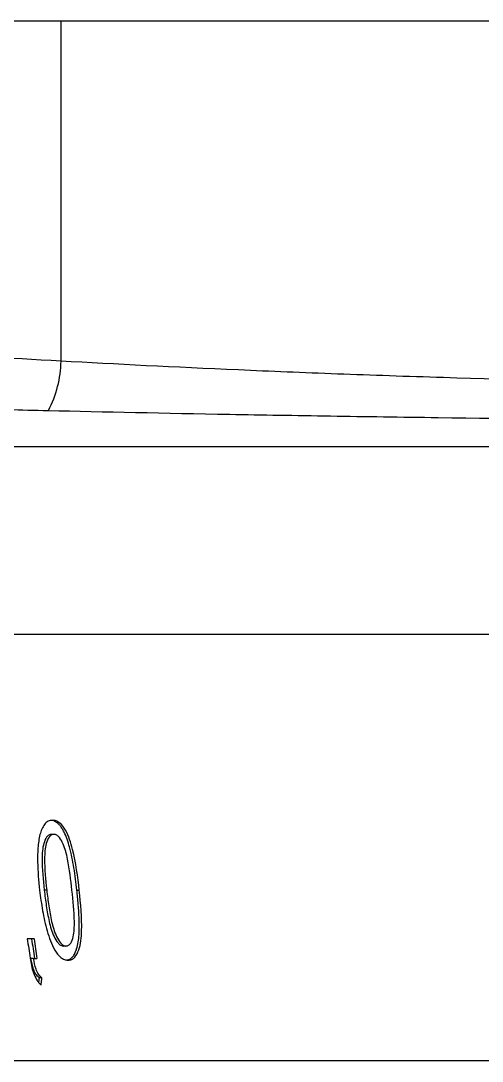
# Model space of a CAD drawing. Header units: millimetres. Extents: x 8 to 586, y 8 to 412.
# Drawn here: x 181.24 to 194.78, y 163.56 to 194.07 of the extents above; entities that cross this region are included whole.
import ezdxf

# ---------------------------------------------------------------- set-up
doc = ezdxf.new("R2010")
doc.units = ezdxf.units.MM
doc.layers.add('DETAIL', color=3, linetype='Continuous')
doc.layers.add('HATCH', color=3, linetype='Continuous')
doc.layers.add('OUTLINE', color=7, linetype='Continuous', lineweight=25)

msp = doc.modelspace()

# ---------------------------------------------------------------- hatches: boundary and pattern name
at = {"layer": 'HATCH'}
h = msp.add_hatch(dxfattribs=at)
h.set_pattern_fill('ANSI31', color=256, angle=90, style=0)
edge = h.paths.add_edge_path(flags=0)
edge.add_line((173.53469, 308.52853), (173.70898, 308.42661))
edge.add_spline(control_points=[(173.70898, 308.42661), (173.96713, 309.05256), (174.24453, 309.66587), (174.53878, 310.26396)], knot_values=[0, 0, 0, 0, 0.05750888, 0.05750888, 0.05750888, 0.05750888], weights=[1, 1, 1, 1], degree=3, periodic=0)
edge.add_line((174.53878, 310.26396), (174.36569, 310.36517))
edge.add_spline(control_points=[(174.36569, 310.36517), (175.90572, 313.49174), (178.01441, 316.39353), (180.5143, 318.82204)], knot_values=[0.00023208, 0.00023208, 0.00023208, 0.00023208, 0.01068785, 0.01068785, 0.01068785, 0.01068785], weights=[1, 1, 1, 1], degree=3, periodic=0)
edge.add_line((180.5143, 318.82204), (180.69352, 318.71724))
edge.add_spline(control_points=[(180.69352, 318.71724), (181.02592, 319.03896), (181.37049, 319.3577), (181.72868, 319.6738)], knot_values=[0, 0, 0, 0, 0.03783092, 0.03783092, 0.03783092, 0.03783092], weights=[1, 1, 1, 1], degree=3, periodic=0)
edge.add_line((181.72868, 319.6738), (181.54695, 319.78007))
edge.add_spline(control_points=[(181.54695, 319.78007), (181.88832, 320.08262), (182.23641, 320.37777), (182.59084, 320.6649)], knot_values=[0.00112405, 0.00112405, 0.00112405, 0.00112405, 0.00249233, 0.00249233, 0.00249233, 0.00249233], weights=[1, 1, 1, 1], degree=3, periodic=0)
edge.add_line((182.59084, 320.6649), (182.77546, 320.55694))
edge.add_spline(control_points=[(182.77546, 320.55694), (182.99389, 320.733), (183.80927, 321.37204), (184.702, 322.0022), (185.88224, 322.76178), (186.50299, 323.25662), (187.33883, 324.1726), (188.09426, 325.22288), (188.85031, 326.90872), (189.07865, 328.40552), (189.07865, 329.18388)], knot_values=[0, 0, 0, 0, 0.0213843, 0.0779468, 0.0779468, 0.1159218, 0.12911346, 0.1538968, 0.1918718, 0.2298468, 0.2298468, 0.2298468, 0.2298468], weights=[1, 1, 1, 1, 1, 1, 1, 1, 1, 1, 1], degree=3, periodic=0)
edge.add_arc((153.07865, 329.18388), 36, 0, 10.388858)
edge.add_arc((213.07865, 340.18388), 25, 180, 190.388858, ccw=False)
edge.add_arc((233.34693, 340.18388), 45.26828, 160.987509, 180, ccw=False)
edge.add_arc((162.18472, 364.70435), 30, 340.987509, 355.180578)
edge.add_line((192.07865, 362.18388), (194.22865, 387.68388))
edge.add_line((194.22865, 387.68388), (194.22865, 389.17839))
edge.add_arc((193.42865, 389.17839), 0.8, 0, 90)
edge.add_line((193.42865, 389.97839), (164.17199, 389.97839))
edge.add_line((164.17199, 389.97839), (164.17199, 163.57238))
edge.add_line((164.17199, 163.57238), (173.05983, 163.57238))
edge.add_arc((219.40365, 176.07238), 48, 180, 195.094787, ccw=False)
edge.add_line((171.40365, 176.07238), (171.40365, 181.57238))
edge.add_arc((173.25365, 181.57238), 1.85, 136.397181, 180, ccw=False)
edge.add_arc((170.10365, 184.57238), 2.5, 316.397181, 360)
edge.add_line((172.60365, 184.57238), (172.60365, 184.57849))
edge.add_line((172.60365, 184.57849), (172.50365, 184.57849))
edge.add_line((172.50365, 184.57849), (172.50365, 185.51506))
edge.add_line((172.50365, 185.51506), (172.60365, 185.51506))
edge.add_line((172.60365, 185.51506), (172.60365, 189.30435))
edge.add_line((172.60365, 189.30435), (172.50364, 189.30435))
edge.add_line((172.50364, 189.30435), (172.50365, 190.27105))
edge.add_line((172.50365, 190.27105), (172.60365, 190.27105))
edge.add_line((172.60365, 190.27105), (172.60365, 190.53112))
edge.add_line((172.60365, 190.53112), (172.50365, 190.53112))
edge.add_line((172.50365, 190.53112), (172.50365, 193.87238))
edge.add_line((172.50365, 193.87238), (172.60365, 193.87238))
edge.add_line((172.60365, 193.87238), (172.60365, 194.07238))
edge.add_spline(control_points=[(172.60365, 194.07238), (172.60365, 194.47423), (172.46226, 194.86381), (172.20365, 195.17238)], knot_values=[0, 0, 0, 0, 1, 1, 1, 1], weights=[1, 1, 1, 1], degree=3, periodic=0)
edge.add_spline(control_points=[(172.20365, 195.17238), (171.94553, 195.48037), (171.80365, 195.86978), (171.80365, 196.27238)], knot_values=[0, 0, 0, 0, 1, 1, 1, 1], weights=[1, 1, 1, 1], degree=3, periodic=0)
edge.add_line((171.80365, 196.27238), (171.80365, 289.38953))
edge.add_arc((168.80365, 289.38953), 3, 0, 17.459088)
edge.add_line((171.66545, 290.2896), (171.63399, 290.3896))
edge.add_arc((176.40365, 291.88973), 5, 180, 197.459088, ccw=False)
edge.add_line((171.40365, 291.88973), (171.40365, 296.78953))
edge.add_spline(control_points=[(171.40365, 296.78953), (171.40365, 297.22282), (171.42003, 297.99192), (171.47125, 298.85776), (171.54102, 299.72334), (171.64392, 300.68571), (171.77406, 301.55057), (171.9337, 302.47514), (172.03115, 302.96733), (172.14094, 303.4578)], knot_values=[0, 0, 0, 0, 0.03713333, 0.06593333, 0.07426667, 0.1114, 0.14853333, 0.14853333, 0.19083068, 0.19083068, 0.19083068, 0.19083068], weights=[1, 1, 1, 1, 1, 1, 1, 1, 1, 1], degree=3, periodic=0)
edge.add_line((172.14094, 303.4578), (171.95977, 303.56374))
edge.add_spline(control_points=[(171.95977, 303.56374), (172.01967, 303.82874), (172.08309, 304.09298), (172.15001, 304.3563)], knot_values=[0.00125171, 0.00125171, 0.00125171, 0.00125171, 0.00206673, 0.00206673, 0.00206673, 0.00206673], weights=[1, 1, 1, 1], degree=3, periodic=0)
edge.add_line((172.15001, 304.3563), (172.32972, 304.25121))
edge.add_spline(control_points=[(172.32972, 304.25121), (172.34743, 304.32149), (172.41258, 304.57601), (172.48103, 304.82977), (172.53231, 305.01304)], knot_values=[0, 0, 0, 0, 0.006089, 0.02207076, 0.02207076, 0.02207076, 0.02207076], weights=[1, 1, 1, 1, 1], degree=3, periodic=0)
edge.add_line((172.53231, 305.01304), (172.35387, 305.11738))
edge.add_spline(control_points=[(172.35387, 305.11738), (172.45159, 305.46437), (172.55543, 305.8097), (172.66529, 306.15304)], knot_values=[0.00285456, 0.00285456, 0.00285456, 0.00285456, 0.00393493, 0.00393493, 0.00393493, 0.00393493], weights=[1, 1, 1, 1], degree=3, periodic=0)
edge.add_line((172.66529, 306.15304), (172.84221, 306.04959))
edge.add_spline(control_points=[(172.84221, 306.04959), (172.8639, 306.11773), (172.91317, 306.27062), (172.96362, 306.42304), (172.99198, 306.50747)], knot_values=[0, 0, 0, 0, 0.0060109, 0.01350596, 0.01350596, 0.01350596, 0.01350596], weights=[1, 1, 1, 1, 1], degree=3, periodic=0)
edge.add_line((172.99198, 306.50747), (172.81565, 306.61057))
edge.add_spline(control_points=[(172.81565, 306.61057), (173.0339, 307.25752), (173.2738, 307.89757), (173.53469, 308.52853)], knot_values=[0.00011413, 0.00011413, 0.00011413, 0.00011413, 0.002162, 0.002162, 0.002162, 0.002162], weights=[1, 1, 1, 1], degree=3, periodic=0)

# ---------------------------------------------------------------- linework, layer by layer
at = {"layer": 'DETAIL'}
for p, q in [((172.60365, 194.07237), (182.41992, 194.07237)), ((182.41992, 184.09083), (182.41992, 194.07237)), ((182.41992, 194.07237), (207.07865, 194.07237)), ((207.07865, 181.57238), (171.40365, 181.57238)), ((207.07865, 176.07238), (178.44593, 176.07238)), ((181.99904, 168.57237), (181.92667, 168.57237)), ((182.88471, 168.57076), (182.95433, 168.57076))]:
    msp.add_line(p, q, dxfattribs=at)
msp.add_arc((179.18989, 184.14951), 3.23057, 332.212775, 358.95929, dxfattribs=at)
for points, knots in [([(182.41992, 184.09084), (180.85103, 184.17968), (179.45566, 184.25215), (177.62045, 184.34351), (177.05153, 184.37103), (176.02021, 184.41995), (175.55494, 184.4415), (174.30756, 184.49844), (173.67211, 184.52625), (172.81387, 184.56349), (172.60365, 184.57238), (172.60365, 184.57238)], [0, 0, 0, 0, 0.25, 0.25, 0.375, 0.375, 0.5, 0.5, 0.75, 0.75, 1, 1, 1, 1]), ([(207.07865, 183.39447), (205.9226, 183.39447), (204.7667, 183.39931), (202.45528, 183.41857), (201.31579, 183.43284), (197.94419, 183.48798), (195.75849, 183.54112), (193.10542, 183.62304), (192.57726, 183.64026), (191.53953, 183.67579), (191.02947, 183.69411), (189.5251, 183.75049), (188.55655, 183.78999), (185.75186, 183.91273), (184.01559, 184.00014), (182.41992, 184.09084)], [0, 0, 0, 0, 0.125, 0.125, 0.25, 0.25, 0.5, 0.5, 0.5625, 0.5625, 0.625, 0.625, 0.75, 0.75, 1, 1, 1, 1]), ([(171.914, 182.84824), (171.914, 182.84824), (172.13073, 182.84449), (172.7948, 182.83268), (173.07001, 182.82776), (173.72262, 182.8159), (174.1003, 182.80896), (174.95747, 182.79289), (175.43696, 182.78377), (176.49969, 182.76304), (177.08541, 182.75138), (178.34892, 182.72546), (179.02805, 182.71117), (180.47438, 182.67963), (181.23992, 182.66241), (182.04793, 182.64345)], [0, 0, 0, 0, 0.25, 0.25, 0.375, 0.375, 0.5, 0.5, 0.625, 0.625, 0.75, 0.75, 0.875, 0.875, 1, 1, 1, 1]), ([(182.04793, 182.64345), (183.68597, 182.605), (185.46151, 182.56787), (188.32088, 182.51568), (189.30694, 182.49888), (190.83641, 182.47489), (191.35464, 182.46709), (192.40829, 182.45197), (192.94425, 182.44464), (195.63593, 182.40975), (197.85082, 182.38709), (201.26359, 182.3636), (202.41641, 182.35752), (204.75331, 182.34933), (205.91786, 182.34729), (207.07865, 182.34729)], [0, 0, 0, 0, 0.25, 0.25, 0.375, 0.375, 0.4375, 0.4375, 0.5, 0.5, 0.75, 0.75, 0.875, 0.875, 1, 1, 1, 1])]:
    msp.add_open_spline(points, degree=3, knots=knots, dxfattribs=at)
at = {"layer": 'OUTLINE'}
for p, q in [((182.21246, 170.20874), (182.14152, 170.20874)), ((181.63149, 167.14381), (181.43048, 167.14381)), ((182.56357, 166.93602), (182.49181, 166.93602)), ((181.61272, 166.57238), (181.53791, 166.57238)), ((181.61272, 166.57238), (181.71313, 166.57238)), ((181.85772, 166.00013), (181.78318, 166.00013)), ((207.07865, 163.57238), (173.05983, 163.57238))]:
    msp.add_line(p, q, dxfattribs=at)
for centre, radius, start, end in [((244.30714, 175.90704), 63.4844, 187.9342997, 188.4442391), ((245.03266, 175.90237), 64.07693, 187.8562465, 188.3723717), ((244.91787, 175.89456), 63.88851, 187.8724966, 188.3901659)]:
    msp.add_arc(centre, radius, start, end, dxfattribs=at)
for points, knots in [([(182.16775, 170.62433), (182.12327, 170.6218), (182.07976, 170.61507), (181.99897, 170.57225), (181.96366, 170.5404), (181.90203, 170.46068), (181.87638, 170.41385), (181.83369, 170.31321), (181.81737, 170.25783), (181.80188, 170.20225)], [0, 0, 0, 0, 0.25, 0.25, 0.5, 0.5, 0.75, 0.75, 1, 1, 1, 1]), ([(182.88471, 168.57076), (182.87194, 168.68097), (182.8464, 168.90136), (182.79964, 169.22453), (182.74289, 169.539), (182.67723, 169.81862), (182.60118, 170.06794), (182.52751, 170.24606), (182.45603, 170.3751), (182.39867, 170.45725), (182.33714, 170.52401), (182.27317, 170.57424), (182.20593, 170.60846), (182.16043, 170.61654), (182.13834, 170.62046)], [0, 0, 0, 0, 0.14067326, 0.28131209, 0.41248205, 0.54355653, 0.6432613, 0.74269464, 0.79052898, 0.83829522, 0.87919563, 0.9200514, 0.96119105, 1, 1, 1, 1]), ([(182.95432, 168.57076), (182.90894, 168.97184), (182.85687, 169.37564), (182.73177, 169.86673), (182.70338, 169.96405), (182.63679, 170.15231), (182.59818, 170.24472), (182.50369, 170.41365), (182.44724, 170.49075), (182.34822, 170.57056), (182.31267, 170.59166), (182.24119, 170.61834), (182.20436, 170.62202), (182.16775, 170.62433)], [0, 0, 0, 0, 0.5, 0.5, 0.625, 0.625, 0.75, 0.75, 0.875, 0.875, 0.9375, 0.9375, 1, 1, 1, 1]), ([(181.80188, 170.20225), (181.78718, 170.13852), (181.77319, 170.07458), (181.75442, 169.94345), (181.74788, 169.8769), (181.73266, 169.6758), (181.73082, 169.53869), (181.73704, 169.1253), (181.76176, 168.84767), (181.79189, 168.57076)], [0, 0, 0, 0, 0.125, 0.125, 0.25, 0.25, 0.5, 0.5, 1, 1, 1, 1]), ([(182.14152, 170.20874), (182.11376, 170.20699), (182.08623, 170.20213), (182.03697, 170.17337), (182.01545, 170.15221), (181.95863, 170.07619), (181.93379, 170.01011), (181.87444, 169.80605), (181.86606, 169.65144), (181.86349, 169.19241), (181.89293, 168.8815), (181.92667, 168.57238)], [0, 0, 0, 0, 0.0625, 0.0625, 0.125, 0.125, 0.25, 0.25, 0.5, 0.5, 1, 1, 1, 1]), ([(182.21246, 170.20874), (182.18472, 170.20698), (182.15721, 170.20209), (182.10803, 170.17322), (182.08655, 170.15197), (182.02994, 170.0758), (182.00524, 170.00963), (181.94623, 169.8055), (181.93801, 169.65093), (181.93574, 169.19208), (181.96523, 168.88135), (181.99904, 168.57238)], [0, 0, 0, 0, 0.0625, 0.0625, 0.125, 0.125, 0.25, 0.25, 0.5, 0.5, 1, 1, 1, 1]), ([(182.73881, 168.57238), (182.70426, 168.87758), (182.66899, 169.18385), (182.57862, 169.63869), (182.54274, 169.7881), (182.44944, 169.9952), (182.41339, 170.06258), (182.34755, 170.14391), (182.32262, 170.16681), (182.28263, 170.19155), (182.26909, 170.19849), (182.24114, 170.20701), (182.22669, 170.20792), (182.21246, 170.20874)], [0, 0, 0, 0, 0.5, 0.5, 0.75, 0.75, 0.875, 0.875, 0.9375, 0.9375, 0.96875, 0.96875, 1, 1, 1, 1]), ([(181.79189, 168.57076), (181.81561, 168.37004), (181.84291, 168.1697), (181.91403, 167.7703), (181.95648, 167.5717), (182.06881, 167.1814), (182.13693, 166.98798), (182.28642, 166.73372), (182.34561, 166.65621), (182.44644, 166.57525), (182.48294, 166.55388), (182.5558, 166.52652), (182.59225, 166.52279), (182.62876, 166.52043)], [0, 0, 0, 0, 0.25, 0.25, 0.5, 0.5, 0.75, 0.75, 0.875, 0.875, 0.9375, 0.9375, 1, 1, 1, 1]), ([(181.92667, 168.57238), (181.94455, 168.41903), (181.96358, 168.26583), (182.01083, 167.96002), (182.03709, 167.80722), (182.10648, 167.50495), (182.14793, 167.35404), (182.24777, 167.14816), (182.28581, 167.08117), (182.35513, 167.00076), (182.38081, 166.97757), (182.42152, 166.95312), (182.43538, 166.94621), (182.46377, 166.9377), (182.47779, 166.93685), (182.49181, 166.93602)], [0, 0, 0, 0, 0.25, 0.25, 0.5, 0.5, 0.75, 0.75, 0.875, 0.875, 0.9375, 0.9375, 0.96875, 0.96875, 1, 1, 1, 1]), ([(181.99904, 168.57238), (182.01694, 168.41911), (182.036, 168.26599), (182.08326, 167.96032), (182.10953, 167.8076), (182.17884, 167.50546), (182.22021, 167.35456), (182.31985, 167.14859), (182.35778, 167.08161), (182.427, 167.00099), (182.45264, 166.97773), (182.49332, 166.9532), (182.50719, 166.94626), (182.53556, 166.93771), (182.54956, 166.93686), (182.56357, 166.93602)], [0, 0, 0, 0, 0.25, 0.25, 0.5, 0.5, 0.75, 0.75, 0.875, 0.875, 0.9375, 0.9375, 0.96875, 0.96875, 1, 1, 1, 1]), ([(182.56357, 166.93602), (182.57738, 166.93681), (182.59122, 166.93756), (182.61735, 166.94505), (182.62989, 166.95137), (182.66548, 166.97399), (182.68608, 166.99581), (182.73765, 167.07369), (182.75971, 167.13975), (182.80977, 167.34351), (182.81263, 167.49728), (182.80362, 167.95378), (182.77158, 168.26344), (182.73881, 168.57238)], [0, 0, 0, 0, 0.03125, 0.03125, 0.0625, 0.0625, 0.125, 0.125, 0.25, 0.25, 0.5, 0.5, 1, 1, 1, 1]), ([(182.59239, 166.52552), (182.60216, 166.52664), (182.63349, 166.53024), (182.68345, 166.55062), (182.73695, 166.59298), (182.79017, 166.65589), (182.83825, 166.7428), (182.88868, 166.87712), (182.92934, 167.05252), (182.95244, 167.2755), (182.95768, 167.512), (182.9502, 167.81035), (182.92613, 168.16366), (182.89852, 168.43503), (182.88471, 168.57076)], [0, 0, 0, 0, 0.01765159, 0.05661261, 0.09590927, 0.13527589, 0.19187136, 0.24862336, 0.34514898, 0.44188603, 0.54778571, 0.65377275, 0.82682538, 1, 1, 1, 1]), ([(182.62876, 166.52043), (182.66454, 166.52298), (182.6999, 166.52736), (182.7649, 166.55733), (182.79446, 166.58066), (182.87236, 166.6654), (182.91003, 166.74252), (182.99721, 166.9924), (183.0185, 167.18345), (183.03514, 167.76852), (182.99522, 168.17048), (182.95432, 168.57076)], [0, 0, 0, 0, 0.0625, 0.0625, 0.125, 0.125, 0.25, 0.25, 0.5, 0.5, 1, 1, 1, 1]), ([(181.51096, 166.58456), (181.53425, 166.4382), (181.5609, 166.2904), (181.63468, 166.08129), (181.66591, 166.01293), (181.72121, 165.92119), (181.74104, 165.89216), (181.78494, 165.83883), (181.80896, 165.81578), (181.83298, 165.79316)], [0, 0, 0, 0, 0.5, 0.5, 0.75, 0.75, 0.875, 0.875, 1, 1, 1, 1]), ([(181.78318, 166.00014), (181.76495, 166.01449), (181.74688, 166.02917), (181.71392, 166.06572), (181.69834, 166.0865), (181.65482, 166.15148), (181.63153, 166.20146), (181.57646, 166.356), (181.55611, 166.46442), (181.53791, 166.57238)], [0, 0, 0, 0, 0.125, 0.125, 0.25, 0.25, 0.5, 0.5, 1, 1, 1, 1]), ([(181.85772, 166.00014), (181.8395, 166.01452), (181.82144, 166.02922), (181.78853, 166.06582), (181.77297, 166.08662), (181.72951, 166.15165), (181.70628, 166.20165), (181.6513, 166.35614), (181.63093, 166.46449), (181.61272, 166.57238)], [0, 0, 0, 0, 0.125, 0.125, 0.25, 0.25, 0.5, 0.5, 1, 1, 1, 1]), ([(181.76642, 165.86194), (181.7678, 165.8735), (181.77123, 165.90231), (181.77683, 165.94838), (181.78107, 165.98288), (181.78318, 166.00013)], [0, 0, 0, 0, 0.25108272, 0.62556212, 1, 1, 1, 1]), ([(181.83298, 165.79316), (181.83702, 165.82764), (181.8411, 165.86214), (181.84522, 165.89663), (181.84728, 165.91388), (181.84936, 165.93113), (181.85144, 165.94838), (181.85352, 165.96563), (181.85561, 165.98289), (181.85772, 166.00014)], [0, 0, 0, 0, 0.000113936292, 0.000113936292, 0.000113936292, 0.000170904744, 0.000170904744, 0.000170904744, 0.00022787329, 0.00022787329, 0.00022787329, 0.00022787329])]:
    msp.add_open_spline(points, degree=3, knots=knots, dxfattribs=at)

doc.saveas('drawing.dxf')
